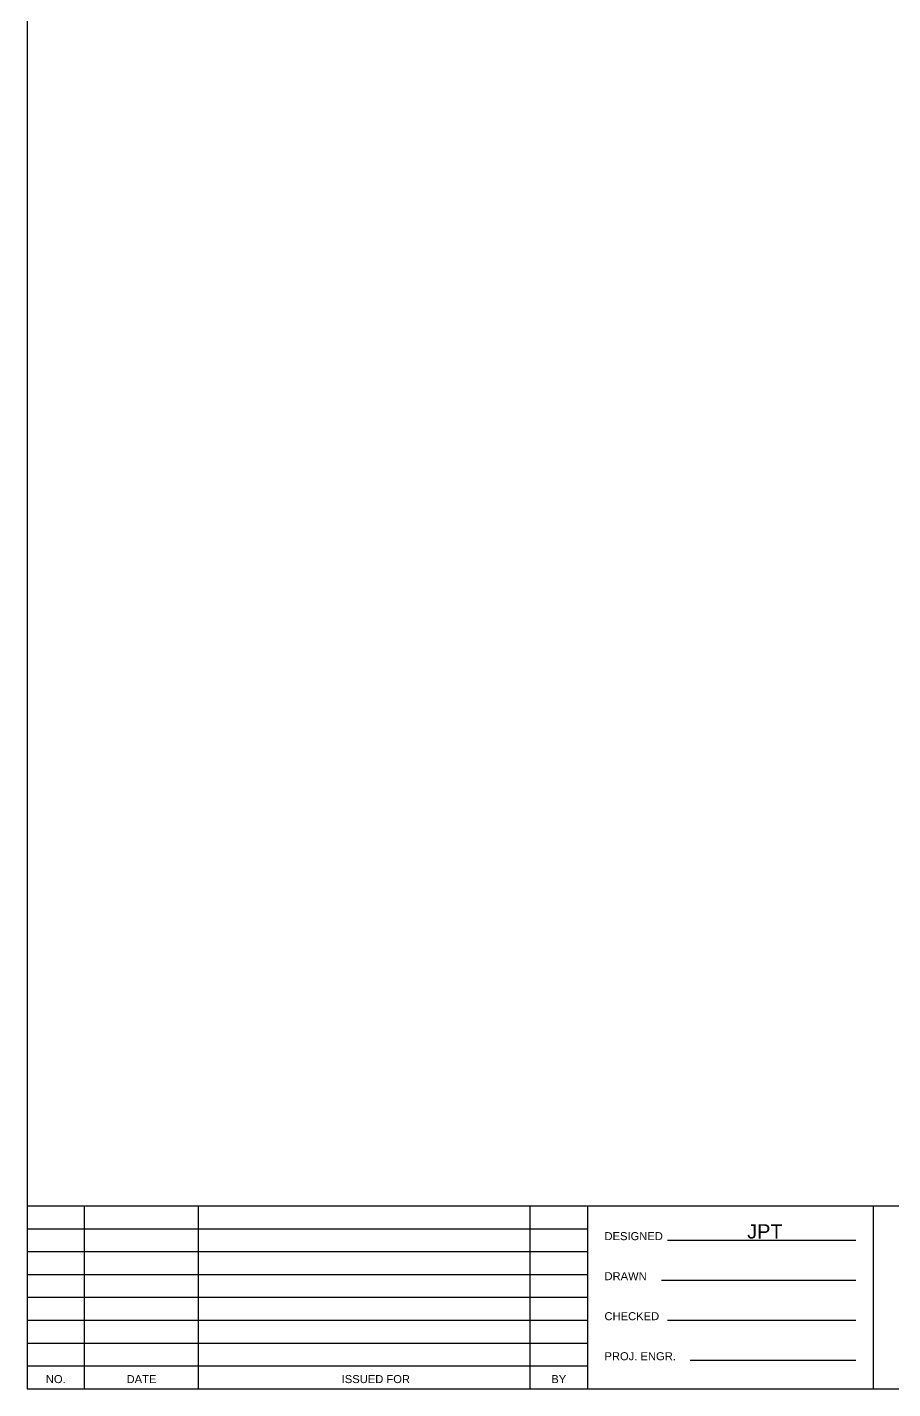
# Model space of a CAD drawing. Header units: inches. Extents: x 4.9 to 38.9, y -1.1 to 21.9.
# Drawn here: x 4.93 to 12.5, y -1.14 to 10.76 of the extents above; entities that cross this region are included whole.
import ezdxf
from ezdxf.enums import TextEntityAlignment as Align

# ---------------------------------------------------------------- set-up
doc = ezdxf.new("R2010")
doc.units = ezdxf.units.IN
doc.header["$MEASUREMENT"] = 0
for name, color, linetype in [('E_TEXT', 250, 'Continuous'), ('F_TITLE1', 5, 'Continuous'), ('F_TITLE2', 6, 'Continuous'), ('F_TITLE4', 4, 'Continuous'), ('P_TITLE', 4, 'Continuous')]:
    doc.layers.add(name, color=color, linetype=linetype)
doc.styles.get("Standard").update_dxf_attribs({"font": 'ARIAL.TTF'})
doc.styles.add('TITLE', font='ARIAL.TTF', dxfattribs={"width": 0.9})

# ---------------------------------------------------------------- blocks, each defined once
blk = doc.blocks.new('TA&S_TBLK')
at = {"layer": 'F_TITLE1', "color": 7}
for p, q in [((2, 0.5), (2, 2.1)), ((3, 0.5), (3, 2.1)), ((5.9, 0.5), (5.9, 2.1)), ((1.5, 1.9), (6.4, 1.9)), ((7.1, 1.8), (8.75, 1.8)), ((1.5, 1.7), (6.4, 1.7)), ((1.5, 1.5), (6.4, 1.5)), ((7.05, 1.45), (8.75, 1.45)), ((1.5, 1.3), (6.4, 1.3)), ((1.5, 1.1), (6.4, 1.1)), ((7.1, 1.1), (8.75, 1.1)), ((1.5, 0.9), (6.4, 0.9)), ((7.3, 0.75), (8.75, 0.75)), ((1.5, 0.7), (6.4, 0.7))]:
    blk.add_line(p, q, dxfattribs=at)
at = {"layer": 'F_TITLE4', "color": 7}
for p, q in [((6.4, 2.1), (6.4, 0.5)), ((8.9, 2.1), (8.9, 0.5))]:
    blk.add_line(p, q, dxfattribs=at)
at = {"layer": 'P_TITLE', "color": 7}
blk.add_line((1.5, 2.1), (35.501, 2.1), dxfattribs=at)
blk.add_lwpolyline([(1.5, 0.5), (35.501, 0.5), (35.501, 23.501), (1.5, 23.501)], close=True, dxfattribs=at)
at = {"layer": 'F_TITLE1', "color": 7}
for s, p in [('DESIGNED', (6.55, 1.8)), ('DRAWN', (6.55, 1.45)), ('CHECKED', (6.55, 1.1)), ('PROJ. ENGR.', (6.55, 0.75))]:
    blk.add_text(s, height=0.07, dxfattribs=at).set_placement(p)
for s, p in [('NO.', (1.75, 0.55)), ('DATE', (2.5, 0.55)), ('ISSUED FOR', (4.55, 0.55)), ('BY', (6.15, 0.55))]:
    blk.add_text(s, height=0.07, dxfattribs=at).set_placement(p, align=Align.CENTER)
at = {"layer": 'F_TITLE2', "color": 7}
for tag, p in [('DESIGNER', (7.952, 1.814)), ('DWG-SCALE', (19.832, 1.815)), ('DATE-ISSUE', (34.297, 1.766)), ('DRAFTER', (7.944, 1.471)), ('SHEET', (33.922, 1.31)), ('SHEET-OF', (34.93, 1.306)), ('CHECKED', (7.935, 1.116))]:
    blk.add_attdef(tag, text='', height=0.125, dxfattribs=at).set_placement(p, align=Align.CENTER)
at = {"layer": 'F_TITLE2', "color": 7, "style": 'TITLE'}
blk.add_attdef('JOB-NAME', text='', height=0.188, dxfattribs=at).set_placement((29.651, 1.763), align=Align.CENTER)
at = {"layer": 'F_TITLE2', "color": 7}
for tag, p in [('DWG-FILE', (19.399, 1.466)), ('PROJ-NO', (19.405, 1.122))]:
    blk.add_attdef(tag, p, '', height=0.125, dxfattribs=at)
at = {"layer": 'F_TITLE4', "color": 7, "style": 'TITLE'}
for tag, height, p in [('PRJ-NAME1', 0.25, (23.633, 1.479)), ('DWG-NAME1', 0.25, (29.651, 1.136)), ('PRJ-NAME2', 0.25, (23.633, 0.969)), ('DWG-NAME2', 0.25, (29.651, 0.705)), ('DWG-NO', 0.188, (34.474, 0.816))]:
    blk.add_attdef(tag, text='', height=height, dxfattribs=at).set_placement(p, align=Align.CENTER)

msp = doc.modelspace()

# ---------------------------------------------------------------- block references
at = {"layer": 'E_TEXT'}
ref = msp.add_blockref('TA&S_TBLK', (3.425, -1.643), dxfattribs=at)
ref.add_attrib('DESIGNER', 'JPT', dxfattribs={"layer": 'F_TITLE2', "height": 0.125}).set_placement((11.378, 0.171), align=Align.CENTER)

doc.saveas('drawing.dxf')
